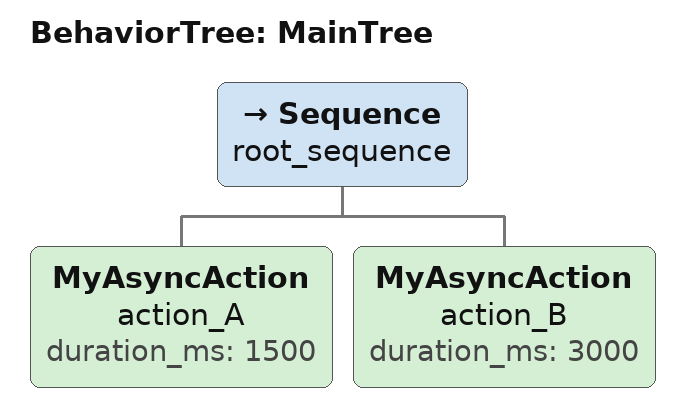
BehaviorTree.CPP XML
<root main_tree_to_execute="MainTree">
    <BehaviorTree ID="MainTree">
        <Sequence name="root_sequence">
            <MyAsyncAction name="action_A" duration_ms="1500" />
            <MyAsyncAction name="action_B" duration_ms="3000" />
        </Sequence>
    </BehaviorTree>
</root>
